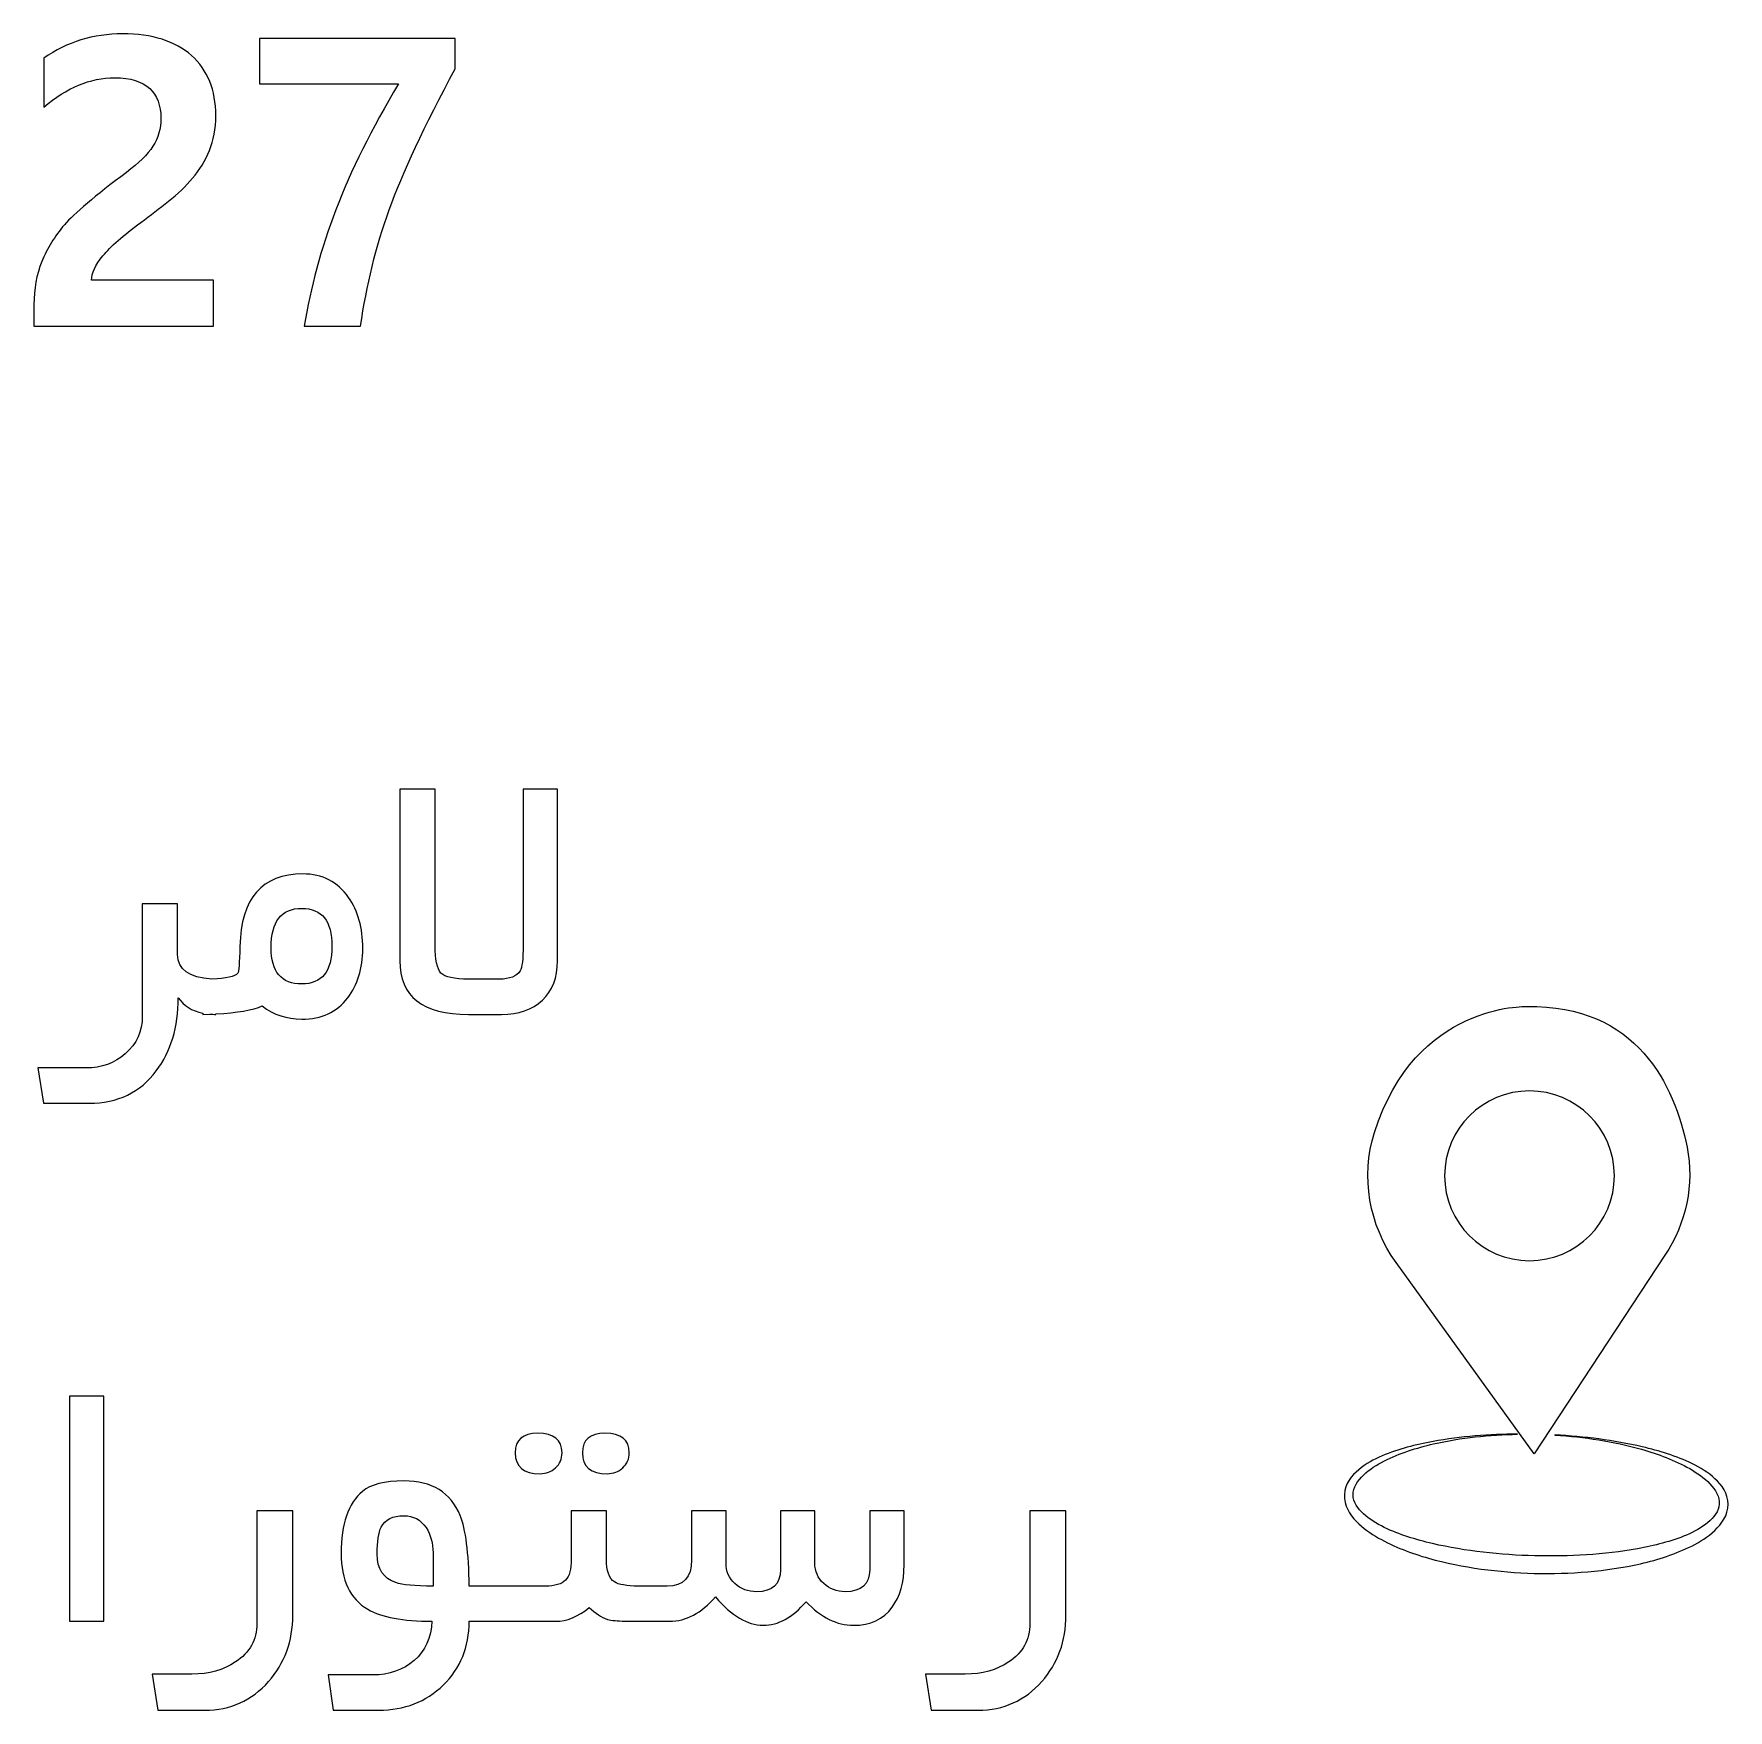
# Model space of a CAD drawing. Header units: millimetres. Extents: x -160 to 532, y -73 to 132.
# Drawn here: x 508.56 to 531.8, y -30.27 to -7.26 of the extents above; entities that cross this region are included whole.
import ezdxf

# ---------------------------------------------------------------- set-up
doc = ezdxf.new("R2010")
doc.units = ezdxf.units.MM
doc.header["$MEASUREMENT"] = 0
doc.layers.add('Layer 1', color=7, linetype='Continuous')

msp = doc.modelspace()

# ---------------------------------------------------------------- linework, layer by layer
at = {"layer": 'Layer 1', "color": 230, "lineweight": 9}
for points, knots in [([(509.3462, -10.6427), (509.3462, -10.6427), (511.0188, -10.6427), (511.0188, -10.6427), (511.0188, -10.6427), (511.0188, -11.2731), (511.0188, -11.2731), (511.0188, -11.2731), (508.5557, -11.2731), (508.5557, -11.2731), (508.5557, -11.2731), (508.5557, -10.9757), (508.5557, -10.9757), (508.5557, -10.7625), (508.5923, -10.5668), (508.6646, -10.3873), (508.7368, -10.2071), (508.8402, -10.0397), (508.9748, -9.8833), (509.1102, -9.7267), (509.3938, -9.4871), (509.8266, -9.1631), (509.994, -9.0388), (510.1148, -8.9189), (510.1879, -8.8046), (510.2612, -8.6902), (510.2978, -8.5621), (510.2978, -8.4211), (510.2978, -8.2454), (510.2465, -8.1091), (510.1441, -8.0122), (510.0415, -7.9152), (509.8815, -7.8657), (509.6655, -7.8657), (509.3279, -7.8657), (509.0031, -8.0002), (508.692, -8.2683), (508.692, -8.2683), (508.692, -7.595), (508.692, -7.595), (509.0104, -7.3735), (509.371, -7.2627), (509.7726, -7.2627), (510.1797, -7.2627), (510.4954, -7.3625), (510.7178, -7.5601), (510.94, -7.7587), (511.0518, -8.0332), (511.0518, -8.3836), (511.0518, -8.5638), (511.0224, -8.724), (510.9638, -8.8631), (510.9063, -9.0031), (510.8294, -9.1293), (510.7332, -9.2428), (510.6381, -9.3562), (510.5283, -9.4614), (510.4039, -9.5585), (510.2794, -9.6564), (510.1523, -9.7534), (510.0224, -9.8494), (509.7809, -10.0288), (509.6078, -10.1816), (509.5035, -10.3078), (509.3983, -10.435), (509.3462, -10.5467), (509.3462, -10.6427)], [0, 0, 0, 0, 0.0454545, 0.0454545, 0.0454545, 0.0909091, 0.0909091, 0.0909091, 0.1363636, 0.1363636, 0.1363636, 0.1818182, 0.1818182, 0.1818182, 0.2272727, 0.2272727, 0.2272727, 0.2727273, 0.2727273, 0.2727273, 0.3181818, 0.3181818, 0.3181818, 0.3636364, 0.3636364, 0.3636364, 0.4090909, 0.4090909, 0.4090909, 0.4545455, 0.4545455, 0.4545455, 0.5, 0.5, 0.5, 0.5454545, 0.5454545, 0.5454545, 0.5909091, 0.5909091, 0.5909091, 0.6363636, 0.6363636, 0.6363636, 0.6818182, 0.6818182, 0.6818182, 0.7272727, 0.7272727, 0.7272727, 0.7727273, 0.7727273, 0.7727273, 0.8181818, 0.8181818, 0.8181818, 0.8636364, 0.8636364, 0.8636364, 0.9090909, 0.9090909, 0.9090909, 0.9545455, 0.9545455, 0.9545455, 1, 1, 1, 1]), ([(514.3354, -7.7405), (513.9118, -8.5282), (513.6099, -9.1742), (513.4296, -9.6765), (513.2484, -10.1797), (513.1185, -10.7123), (513.038, -11.2731), (513.038, -11.2731), (512.2657, -11.2731), (512.2657, -11.2731), (512.3499, -10.746), (512.4945, -10.2135), (512.6986, -9.6765), (512.9036, -9.1395), (513.1899, -8.5638), (513.5578, -7.949), (513.5578, -7.949), (511.6518, -7.949), (511.6518, -7.949), (511.6518, -7.949), (511.6518, -7.3269), (511.6518, -7.3269), (511.6518, -7.3269), (514.3354, -7.3269), (514.3354, -7.3269), (514.3354, -7.3269), (514.3354, -7.7405), (514.3354, -7.7405)], [0, 0, 0, 0, 0.1111111, 0.1111111, 0.1111111, 0.2222222, 0.2222222, 0.2222222, 0.3333333, 0.3333333, 0.3333333, 0.4444444, 0.4444444, 0.4444444, 0.5555556, 0.5555556, 0.5555556, 0.6666667, 0.6666667, 0.6666667, 0.7777778, 0.7777778, 0.7777778, 0.8888889, 0.8888889, 0.8888889, 1, 1, 1, 1]), ([(515.7389, -19.9812), (515.7389, -20.2135), (515.6693, -20.3939), (515.5311, -20.5238), (515.3922, -20.6528), (515.2054, -20.7177), (514.9712, -20.7177), (514.9712, -20.7177), (514.5175, -20.7177), (514.5175, -20.7177), (513.8897, -20.7177), (513.576, -20.4725), (513.576, -19.9812), (513.576, -19.9812), (513.576, -17.6269), (513.576, -17.6269), (513.576, -17.6269), (514.059, -17.6269), (514.059, -17.6269), (514.059, -17.6269), (514.059, -19.7689), (514.059, -19.7689), (514.059, -19.9666), (514.0864, -20.0937), (514.1404, -20.1505), (514.1953, -20.2062), (514.3216, -20.2347), (514.5184, -20.2347), (514.5184, -20.2347), (514.942, -20.2347), (514.942, -20.2347), (515.0838, -20.2347), (515.1781, -20.1961), (515.2265, -20.1194), (515.2531, -20.0763), (515.2668, -19.9602), (515.2668, -19.7689), (515.2668, -19.7689), (515.2668, -17.6269), (515.2668, -17.6269), (515.2668, -17.6269), (515.7389, -17.6269), (515.7389, -17.6269), (515.7389, -17.6269), (515.7389, -19.9812), (515.7389, -19.9812)], [0, 0, 0, 0, 0.0666667, 0.0666667, 0.0666667, 0.1333333, 0.1333333, 0.1333333, 0.2, 0.2, 0.2, 0.2666667, 0.2666667, 0.2666667, 0.3333333, 0.3333333, 0.3333333, 0.4, 0.4, 0.4, 0.4666667, 0.4666667, 0.4666667, 0.5333333, 0.5333333, 0.5333333, 0.6, 0.6, 0.6, 0.6666667, 0.6666667, 0.6666667, 0.7333333, 0.7333333, 0.7333333, 0.8, 0.8, 0.8, 0.8666667, 0.8666667, 0.8666667, 0.9333333, 0.9333333, 0.9333333, 1, 1, 1, 1]), ([(513.0671, -19.8109), (513.0671, -20.0882), (512.9985, -20.3151), (512.8613, -20.4917), (512.7112, -20.6866), (512.5018, -20.7835), (512.2318, -20.7835), (512.0259, -20.7835), (511.8448, -20.7232), (511.6884, -20.6024), (511.5583, -20.659), (511.3465, -20.6951), (511.0533, -20.7109), (511.0533, -20.7109), (511.0533, -20.7177), (511.0533, -20.7177), (511.025, -20.7177), (510.9976, -20.7166), (510.9713, -20.7146), (510.9713, -20.7146), (510.8712, -20.7177), (510.8712, -20.7177), (510.8712, -20.7177), (510.8712, -20.7011), (510.8712, -20.7011), (510.7215, -20.671), (510.6095, -20.6007), (510.5356, -20.4899), (510.5356, -20.8934), (510.4349, -21.2283), (510.2345, -21.4945), (510.0149, -21.789), (509.7074, -21.9365), (509.314, -21.9365), (509.314, -21.9365), (508.6881, -21.9365), (508.6881, -21.9365), (508.6881, -21.9365), (508.6105, -21.4533), (508.6105, -21.4533), (508.6105, -21.4533), (509.2756, -21.4533), (509.2756, -21.4533), (509.4833, -21.4533), (509.6617, -21.3884), (509.81, -21.2575), (509.9656, -21.1222), (510.0432, -20.951), (510.0432, -20.746), (510.0432, -20.746), (510.0432, -19.2025), (510.0432, -19.2025), (510.0432, -19.2025), (510.5264, -19.2025), (510.5264, -19.2025), (510.5264, -19.2025), (510.5264, -19.897), (510.5264, -19.897), (510.5264, -20.1027), (510.6836, -20.2146), (510.9973, -20.2325), (511.1952, -20.2252), (511.3135, -20.1991), (511.3526, -20.1541), (511.3663, -20.1366), (511.3764, -20.0131), (511.3818, -19.7845), (511.3983, -19.122), (511.6856, -18.7907), (512.2455, -18.7907), (512.5136, -18.7907), (512.7223, -18.8978), (512.8723, -19.1119), (513.0022, -19.2996), (513.0671, -19.5328), (513.0671, -19.8109)], [0, 0, 0, 0, 0.04, 0.04, 0.04, 0.08, 0.08, 0.08, 0.12, 0.12, 0.12, 0.16, 0.16, 0.16, 0.2, 0.2, 0.2, 0.24, 0.24, 0.24, 0.28, 0.28, 0.28, 0.32, 0.32, 0.32, 0.36, 0.36, 0.36, 0.4, 0.4, 0.4, 0.44, 0.44, 0.44, 0.48, 0.48, 0.48, 0.52, 0.52, 0.52, 0.56, 0.56, 0.56, 0.6, 0.6, 0.6, 0.64, 0.64, 0.64, 0.68, 0.68, 0.68, 0.72, 0.72, 0.72, 0.76, 0.76, 0.76, 0.8, 0.8, 0.8, 0.84, 0.84, 0.84, 0.88, 0.88, 0.88, 0.92, 0.92, 0.92, 0.96, 0.96, 0.96, 1, 1, 1, 1]), ([(512.6445, -19.7826), (512.6445, -19.4359), (512.5063, -19.2629), (512.2309, -19.2629), (511.95, -19.2629), (511.8101, -19.4423), (511.8101, -19.8018), (511.8101, -20.134), (511.95, -20.3005), (512.2309, -20.3005), (512.5063, -20.3005), (512.6445, -20.1276), (512.6445, -19.7826)], [0, 0, 0, 0, 0.25, 0.25, 0.25, 0.5, 0.5, 0.5, 0.75, 0.75, 0.75, 1, 1, 1, 1]), ([(527.2442, -24.1234), (527.2442, -24.1234), (529.1392, -26.7462), (529.1392, -26.7462), (529.1392, -26.7462), (530.9315, -24.0242), (530.9315, -24.0242), (531.22, -23.5861), (531.3384, -23.052), (531.2341, -22.5383), (531.0638, -21.6991), (530.5523, -20.5808), (529.0332, -20.6107), (529.0332, -20.6107), (527.5115, -20.5536), (526.9455, -22.3402), (526.7536, -22.9458), (526.872, -23.6088), (527.2442, -24.1234)], [0, 0, 0, 0, 0.1666667, 0.1666667, 0.1666667, 0.3333333, 0.3333333, 0.3333333, 0.5, 0.5, 0.5, 0.6666667, 0.6666667, 0.6666667, 0.8333333, 0.8333333, 0.8333333, 1, 1, 1, 1]), ([(530.2379, -22.9332), (530.2379, -23.5768), (529.7163, -24.0983), (529.0729, -24.0983), (528.4293, -24.0983), (527.9078, -23.5768), (527.9078, -22.9332), (527.9078, -22.2895), (528.4293, -21.768), (529.0729, -21.768), (529.7163, -21.768), (530.2379, -22.2895), (530.2379, -22.9332)], [0, 0, 0, 0, 0.25, 0.25, 0.25, 0.5, 0.5, 0.5, 0.75, 0.75, 0.75, 1, 1, 1, 1]), ([(509.5169, -29.0467), (509.5169, -29.0467), (509.0448, -29.0467), (509.0448, -29.0467), (509.0448, -29.0467), (509.0448, -25.9559), (509.0448, -25.9559), (509.0448, -25.9559), (509.5169, -25.9559), (509.5169, -25.9559), (509.5169, -25.9559), (509.5169, -29.0467), (509.5169, -29.0467)], [0, 0, 0, 0, 0.25, 0.25, 0.25, 0.5, 0.5, 0.5, 0.75, 0.75, 0.75, 1, 1, 1, 1]), ([(515.8008, -26.7346), (515.8008, -26.8178), (515.7716, -26.8874), (515.712, -26.9405), (515.6525, -26.9944), (515.582, -27.0209), (515.4997, -27.0209), (515.2719, -27.0209), (515.1584, -26.9258), (515.1584, -26.7346), (515.1584, -26.5562), (515.2619, -26.4664), (515.4678, -26.4664), (515.69, -26.4664), (515.8008, -26.5562), (515.8008, -26.7346)], [0, 0, 0, 0, 0.2, 0.2, 0.2, 0.4, 0.4, 0.4, 0.6, 0.6, 0.6, 0.8, 0.8, 0.8, 1, 1, 1, 1]), ([(516.723, -26.7346), (516.723, -26.8178), (516.6938, -26.8874), (516.6343, -26.9405), (516.5749, -26.9944), (516.5044, -27.0209), (516.422, -27.0209), (516.1942, -27.0209), (516.0808, -26.9258), (516.0808, -26.7346), (516.0808, -26.5562), (516.1841, -26.4664), (516.39, -26.4664), (516.6124, -26.4664), (516.723, -26.5562), (516.723, -26.7346)], [0, 0, 0, 0, 0.2, 0.2, 0.2, 0.4, 0.4, 0.4, 0.6, 0.6, 0.6, 0.8, 0.8, 0.8, 1, 1, 1, 1]), ([(529.4227, -26.4893), (529.8245, -26.5104), (530.225, -26.5605), (530.6186, -26.6513), (530.8528, -26.7088), (531.0863, -26.7767), (531.3068, -26.8843), (531.4161, -26.94), (531.5245, -27.0016), (531.6171, -27.0903), (531.7085, -27.1742), (531.797, -27.2924), (531.7974, -27.4413), (531.7976, -27.5904), (531.7079, -27.7128), (531.6146, -27.7996), (531.5197, -27.8912), (531.4094, -27.9554), (531.2983, -28.0135), (531.0738, -28.1244), (530.8372, -28.2006), (530.5978, -28.2563), (530.1178, -28.3645), (529.627, -28.3977), (529.1392, -28.3896), (528.6511, -28.3728), (528.1628, -28.3143), (527.6891, -28.1817), (527.4527, -28.1134), (527.2205, -28.0262), (527.0018, -27.9036), (526.8938, -27.8401), (526.7871, -27.7707), (526.6971, -27.6741), (526.6084, -27.5828), (526.5252, -27.4559), (526.5328, -27.3076), (526.5405, -27.1593), (526.635, -27.0457), (526.7304, -26.9667), (526.8273, -26.8826), (526.9389, -26.827), (527.0504, -26.7765), (527.2762, -26.6803), (527.5129, -26.6241), (527.7495, -26.5786), (528.1329, -26.5104), (528.5213, -26.4803), (528.9092, -26.4774), (528.9092, -26.4774), (528.9092, -26.4803), (528.9092, -26.4803), (528.5213, -26.488), (528.1339, -26.526), (527.7564, -26.6114), (527.5233, -26.6658), (527.294, -26.7399), (527.0826, -26.845), (526.9788, -26.8995), (526.8764, -26.9597), (526.796, -27.0392), (526.7144, -27.1152), (526.6506, -27.2118), (526.6531, -27.3105), (526.6535, -27.4093), (526.7175, -27.5003), (526.7979, -27.5728), (526.8768, -27.6484), (526.9775, -27.7063), (527.0795, -27.7581), (527.2872, -27.8586), (527.5134, -27.9252), (527.7412, -27.9809), (528.1998, -28.0862), (528.6725, -28.1354), (529.145, -28.1479), (529.6177, -28.1593), (530.0925, -28.1336), (530.5556, -28.0515), (530.7857, -28.0073), (531.0152, -27.9531), (531.2275, -27.8627), (531.332, -27.816), (531.4356, -27.7637), (531.5181, -27.6922), (531.602, -27.6241), (531.6705, -27.5364), (531.6757, -27.4382), (531.6834, -27.3398), (531.6248, -27.2405), (531.5471, -27.1603), (531.4709, -27.077), (531.3718, -27.0114), (531.2709, -26.952), (531.0651, -26.8363), (530.8399, -26.7505), (530.6102, -26.6841), (530.2235, -26.5759), (529.8241, -26.5175), (529.4227, -26.4915), (529.4227, -26.4915), (529.4227, -26.4893), (529.4227, -26.4893)], [0, 0, 0, 0, 0.0294118, 0.0294118, 0.0294118, 0.0588235, 0.0588235, 0.0588235, 0.0882353, 0.0882353, 0.0882353, 0.1176471, 0.1176471, 0.1176471, 0.1470588, 0.1470588, 0.1470588, 0.1764706, 0.1764706, 0.1764706, 0.2058824, 0.2058824, 0.2058824, 0.2352941, 0.2352941, 0.2352941, 0.2647059, 0.2647059, 0.2647059, 0.2941176, 0.2941176, 0.2941176, 0.3235294, 0.3235294, 0.3235294, 0.3529412, 0.3529412, 0.3529412, 0.3823529, 0.3823529, 0.3823529, 0.4117647, 0.4117647, 0.4117647, 0.4411765, 0.4411765, 0.4411765, 0.4705882, 0.4705882, 0.4705882, 0.5, 0.5, 0.5, 0.5294118, 0.5294118, 0.5294118, 0.5588235, 0.5588235, 0.5588235, 0.5882353, 0.5882353, 0.5882353, 0.6176471, 0.6176471, 0.6176471, 0.6470588, 0.6470588, 0.6470588, 0.6764706, 0.6764706, 0.6764706, 0.7058824, 0.7058824, 0.7058824, 0.7352941, 0.7352941, 0.7352941, 0.7647059, 0.7647059, 0.7647059, 0.7941176, 0.7941176, 0.7941176, 0.8235294, 0.8235294, 0.8235294, 0.8529412, 0.8529412, 0.8529412, 0.8823529, 0.8823529, 0.8823529, 0.9117647, 0.9117647, 0.9117647, 0.9411765, 0.9411765, 0.9411765, 0.9705882, 0.9705882, 0.9705882, 1, 1, 1, 1]), ([(520.4936, -28.2727), (520.4936, -28.5123), (520.4386, -28.7054), (520.3299, -28.8519), (520.2089, -29.0184), (520.0315, -29.1016), (519.7991, -29.1016), (519.5731, -29.1016), (519.3554, -28.9936), (519.1486, -28.7776), (518.9646, -28.9936), (518.7689, -29.1016), (518.5611, -29.1016), (518.3434, -29.1016), (518.1248, -28.9717), (517.9051, -28.7118), (517.7121, -28.9351), (517.5025, -29.0467), (517.2756, -29.0467), (517.2756, -29.0467), (516.8659, -29.0467), (516.8659, -29.0467), (516.8659, -29.0467), (516.768, -29.0467), (516.768, -29.0467), (516.768, -29.0467), (516.7596, -29.0467), (516.7596, -29.0467), (516.7596, -29.0467), (516.6617, -29.0467), (516.6617, -29.0467), (516.6617, -29.0467), (516.6617, -29.0445), (516.6617, -29.0445), (516.5626, -29.0409), (516.483, -29.0336), (516.423, -29.0229), (516.3407, -28.9891), (516.2583, -28.9342), (516.1742, -28.8592), (516.0204, -28.9845), (515.8676, -29.0467), (515.7157, -29.0467), (515.7157, -29.0467), (514.8464, -29.0467), (514.8464, -29.0467), (514.8464, -29.0467), (514.6754, -29.0467), (514.6754, -29.0467), (514.6754, -29.0467), (514.5271, -29.0467), (514.5271, -29.0467), (514.5271, -29.3999), (514.4092, -29.6917), (514.1722, -29.9214), (513.9352, -30.1511), (513.6396, -30.2655), (513.2838, -30.2655), (513.2838, -30.2655), (512.6616, -30.2655), (512.6616, -30.2655), (512.6616, -30.2655), (512.5948, -29.7823), (512.5948, -29.7823), (512.5948, -29.7823), (513.2033, -29.7823), (513.2033, -29.7823), (513.4319, -29.7823), (513.6222, -29.7165), (513.7741, -29.5837), (513.926, -29.4521), (514.0066, -29.2727), (514.0158, -29.0458), (513.6177, -29.0458), (513.325, -28.9908), (513.1373, -28.8821), (512.893, -28.7392), (512.7704, -28.4831), (512.7704, -28.1135), (512.7704, -27.71), (512.8675, -27.4272), (513.0623, -27.2643), (513.1748, -27.1683), (513.3651, -27.1197), (513.6333, -27.1197), (514.0167, -27.1197), (514.2738, -27.2789), (514.4046, -27.5965), (514.4797, -27.7822), (514.5207, -28.1043), (514.5281, -28.5637), (514.5281, -28.5637), (514.6754, -28.5637), (514.6754, -28.5637), (514.6754, -28.5637), (514.8464, -28.5637), (514.8464, -28.5637), (514.8464, -28.5637), (515.5702, -28.5637), (515.5702, -28.5637), (515.7047, -28.5637), (515.7971, -28.5361), (515.8492, -28.4821), (515.9014, -28.4272), (515.927, -28.3312), (515.927, -28.1939), (515.927, -28.1939), (515.927, -27.5324), (515.927, -27.5324), (515.927, -27.5324), (516.4102, -27.5324), (516.4102, -27.5324), (516.4102, -27.5324), (516.4102, -28.1939), (516.4102, -28.1939), (516.4102, -28.3531), (516.4468, -28.4574), (516.5209, -28.5069), (516.5766, -28.5431), (516.6857, -28.5624), (516.8498, -28.5637), (516.8498, -28.5637), (516.8578, -28.5637), (516.8578, -28.5637), (516.8578, -28.5637), (516.8659, -28.5637), (516.8659, -28.5637), (516.8659, -28.5637), (517.2428, -28.5637), (517.2428, -28.5637), (517.4668, -28.5637), (517.5784, -28.4437), (517.5784, -28.204), (517.5784, -28.204), (517.5784, -27.5315), (517.5784, -27.5315), (517.5784, -27.5315), (518.0506, -27.5315), (518.0506, -27.5315), (518.0506, -27.5315), (518.0506, -28.2461), (518.0506, -28.2461), (518.0506, -28.3614), (518.0918, -28.4566), (518.1732, -28.5297), (518.2546, -28.6038), (518.3534, -28.6404), (518.4696, -28.6404), (518.6883, -28.6404), (518.7972, -28.5399), (518.7972, -28.3385), (518.7972, -28.3385), (518.7972, -27.5315), (518.7972, -27.5315), (518.7972, -27.5315), (519.2693, -27.5315), (519.2693, -27.5315), (519.2693, -27.5315), (519.2693, -28.2461), (519.2693, -28.2461), (519.2693, -28.3595), (519.3096, -28.4538), (519.391, -28.5288), (519.4724, -28.6029), (519.5703, -28.6404), (519.6839, -28.6404), (519.9089, -28.6404), (520.0214, -28.5399), (520.0214, -28.3385), (520.0214, -28.3385), (520.0214, -27.5315), (520.0214, -27.5315), (520.0214, -27.5315), (520.4936, -27.5315), (520.4936, -27.5315), (520.4936, -27.5315), (520.4936, -28.2727), (520.4936, -28.2727)], [0, 0, 0, 0, 0.0169492, 0.0169492, 0.0169492, 0.0338983, 0.0338983, 0.0338983, 0.0508475, 0.0508475, 0.0508475, 0.0677966, 0.0677966, 0.0677966, 0.0847458, 0.0847458, 0.0847458, 0.1016949, 0.1016949, 0.1016949, 0.1186441, 0.1186441, 0.1186441, 0.1355932, 0.1355932, 0.1355932, 0.1525424, 0.1525424, 0.1525424, 0.1694915, 0.1694915, 0.1694915, 0.1864407, 0.1864407, 0.1864407, 0.2033898, 0.2033898, 0.2033898, 0.220339, 0.220339, 0.220339, 0.2372881, 0.2372881, 0.2372881, 0.2542373, 0.2542373, 0.2542373, 0.2711864, 0.2711864, 0.2711864, 0.2881356, 0.2881356, 0.2881356, 0.3050847, 0.3050847, 0.3050847, 0.3220339, 0.3220339, 0.3220339, 0.3389831, 0.3389831, 0.3389831, 0.3559322, 0.3559322, 0.3559322, 0.3728814, 0.3728814, 0.3728814, 0.3898305, 0.3898305, 0.3898305, 0.4067797, 0.4067797, 0.4067797, 0.4237288, 0.4237288, 0.4237288, 0.440678, 0.440678, 0.440678, 0.4576271, 0.4576271, 0.4576271, 0.4745763, 0.4745763, 0.4745763, 0.4915254, 0.4915254, 0.4915254, 0.5084746, 0.5084746, 0.5084746, 0.5254237, 0.5254237, 0.5254237, 0.5423729, 0.5423729, 0.5423729, 0.559322, 0.559322, 0.559322, 0.5762712, 0.5762712, 0.5762712, 0.5932203, 0.5932203, 0.5932203, 0.6101695, 0.6101695, 0.6101695, 0.6271186, 0.6271186, 0.6271186, 0.6440678, 0.6440678, 0.6440678, 0.6610169, 0.6610169, 0.6610169, 0.6779661, 0.6779661, 0.6779661, 0.6949153, 0.6949153, 0.6949153, 0.7118644, 0.7118644, 0.7118644, 0.7288136, 0.7288136, 0.7288136, 0.7457627, 0.7457627, 0.7457627, 0.7627119, 0.7627119, 0.7627119, 0.779661, 0.779661, 0.779661, 0.7966102, 0.7966102, 0.7966102, 0.8135593, 0.8135593, 0.8135593, 0.8305085, 0.8305085, 0.8305085, 0.8474576, 0.8474576, 0.8474576, 0.8644068, 0.8644068, 0.8644068, 0.8813559, 0.8813559, 0.8813559, 0.8983051, 0.8983051, 0.8983051, 0.9152542, 0.9152542, 0.9152542, 0.9322034, 0.9322034, 0.9322034, 0.9491525, 0.9491525, 0.9491525, 0.9661017, 0.9661017, 0.9661017, 0.9830508, 0.9830508, 0.9830508, 1, 1, 1, 1]), ([(512.1071, -28.9625), (512.1071, -29.3184), (511.9965, -29.6222), (511.7751, -29.8738), (511.5444, -30.1346), (511.2534, -30.2655), (510.9013, -30.2655), (510.9013, -30.2655), (510.258, -30.2655), (510.258, -30.2655), (510.258, -30.2655), (510.1802, -29.7714), (510.1802, -29.7714), (510.1802, -29.7714), (510.7247, -29.7714), (510.7247, -29.7714), (510.9579, -29.7714), (511.1574, -29.7155), (511.323, -29.6049), (511.5161, -29.4767), (511.6131, -29.3002), (511.6131, -29.0769), (511.6131, -29.0769), (511.6131, -27.5315), (511.6131, -27.5315), (511.6131, -27.5315), (512.1071, -27.5315), (512.1071, -27.5315), (512.1071, -27.5315), (512.1071, -28.9625), (512.1071, -28.9625)], [0, 0, 0, 0, 0.1, 0.1, 0.1, 0.2, 0.2, 0.2, 0.3, 0.3, 0.3, 0.4, 0.4, 0.4, 0.5, 0.5, 0.5, 0.6, 0.6, 0.6, 0.7, 0.7, 0.7, 0.8, 0.8, 0.8, 0.9, 0.9, 0.9, 1, 1, 1, 1]), ([(514.0313, -28.5637), (514.0313, -28.5637), (514.0313, -28.1062), (514.0313, -28.1062), (514.0313, -27.9716), (513.9993, -27.8572), (513.9352, -27.7602), (513.862, -27.6515), (513.7604, -27.5975), (513.6323, -27.5975), (513.4786, -27.5975), (513.3743, -27.6496), (513.3213, -27.7529), (513.2838, -27.8279), (513.2645, -27.9515), (513.2645, -28.1244), (513.2645, -28.3284), (513.3496, -28.4583), (513.5189, -28.5151), (513.6104, -28.5472), (513.7814, -28.5637), (514.0313, -28.5637)], [0, 0, 0, 0, 0.1428571, 0.1428571, 0.1428571, 0.2857143, 0.2857143, 0.2857143, 0.4285714, 0.4285714, 0.4285714, 0.5714286, 0.5714286, 0.5714286, 0.7142857, 0.7142857, 0.7142857, 0.8571429, 0.8571429, 0.8571429, 1, 1, 1, 1]), ([(522.7142, -28.9625), (522.7142, -29.3184), (522.6036, -29.6222), (522.3821, -29.8738), (522.1515, -30.1346), (521.8605, -30.2655), (521.5083, -30.2655), (521.5083, -30.2655), (520.865, -30.2655), (520.865, -30.2655), (520.865, -30.2655), (520.7872, -29.7714), (520.7872, -29.7714), (520.7872, -29.7714), (521.3317, -29.7714), (521.3317, -29.7714), (521.565, -29.7714), (521.7645, -29.7155), (521.93, -29.6049), (522.1232, -29.4767), (522.2201, -29.3002), (522.2201, -29.0769), (522.2201, -29.0769), (522.2201, -27.5315), (522.2201, -27.5315), (522.2201, -27.5315), (522.7142, -27.5315), (522.7142, -27.5315), (522.7142, -27.5315), (522.7142, -28.9625), (522.7142, -28.9625)], [0, 0, 0, 0, 0.1, 0.1, 0.1, 0.2, 0.2, 0.2, 0.3, 0.3, 0.3, 0.4, 0.4, 0.4, 0.5, 0.5, 0.5, 0.6, 0.6, 0.6, 0.7, 0.7, 0.7, 0.8, 0.8, 0.8, 0.9, 0.9, 0.9, 1, 1, 1, 1])]:
    msp.add_open_spline(points, degree=3, knots=knots, dxfattribs=at)

doc.saveas('drawing.dxf')
